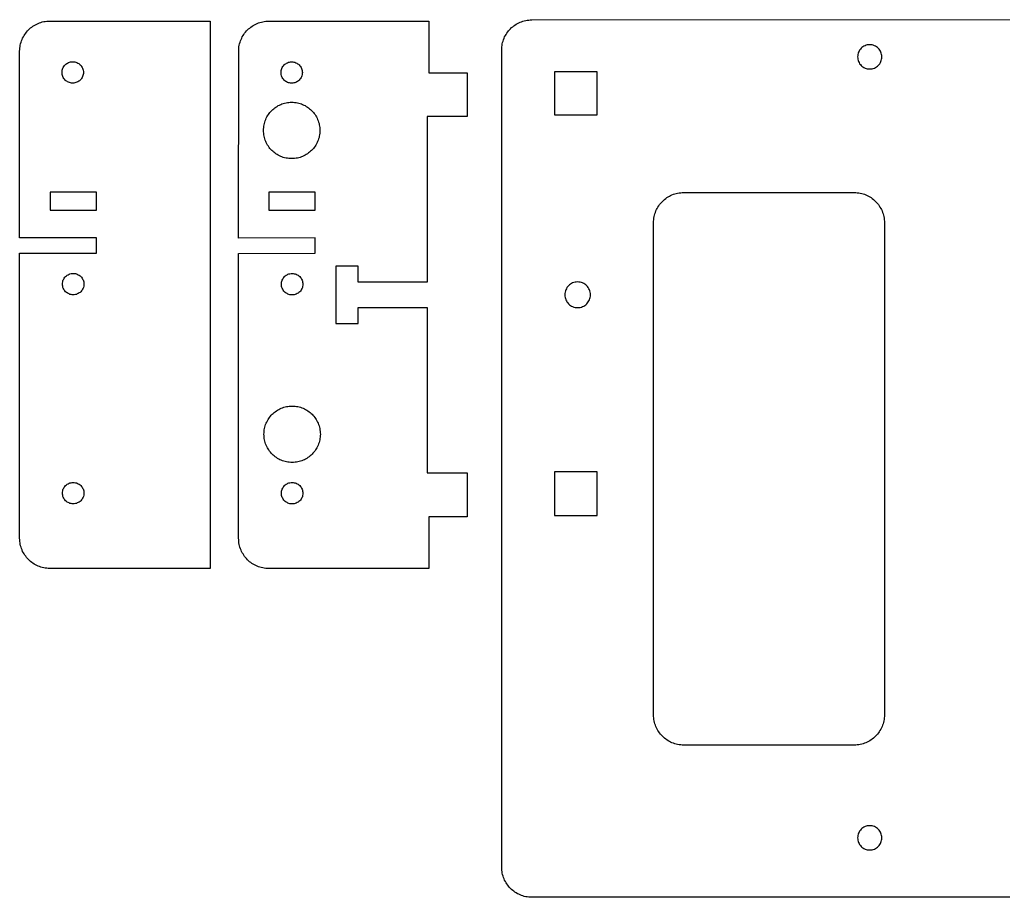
# Model space of a CAD drawing. Extents: x 83 to 577, y 5 to 678.
# Drawn here: x 161.6 to 300.6, y 554.5 to 678.5 of the extents above; entities that cross this region are included whole.
import ezdxf

# ---------------------------------------------------------------- set-up
doc = ezdxf.new("R2010")
doc.units = 0
doc.layers.add('LAYER_1', color=18, linetype='CONTINUOUS')

msp = doc.modelspace()

# ---------------------------------------------------------------- linework, layer by layer
at = {"layer": 'LAYER_1'}
for points in [[(161.58, 605.21), (161.58, 645.49), (172.42, 645.5), (172.42, 647.67), (161.58, 647.66), (161.58, 674.02), (161.59, 674.24), (161.6, 674.45), (161.63, 674.67), (161.67, 674.88), (161.72, 675.08), (161.77, 675.29), (161.84, 675.48), (161.92, 675.68), (162, 675.87), (162.1, 676.05), (162.2, 676.23), (162.31, 676.4), (162.43, 676.57), (162.56, 676.73), (162.69, 676.89), (162.83, 677.03), (162.98, 677.18), (163.13, 677.31), (163.3, 677.44), (163.46, 677.56), (163.64, 677.67), (163.82, 677.77), (164, 677.86), (164.19, 677.95), (164.38, 678.03), (164.58, 678.09), (164.78, 678.15), (164.99, 678.2), (165.2, 678.24), (165.41, 678.26), (165.63, 678.28), (165.85, 678.28), (188.53, 678.28), (188.53, 600.94), (165.85, 600.94), (165.63, 600.95), (165.41, 600.96), (165.2, 600.99), (164.99, 601.03), (164.78, 601.07), (164.58, 601.13), (164.38, 601.2), (164.19, 601.28), (164, 601.36), (163.82, 601.46), (163.64, 601.56), (163.46, 601.67), (163.3, 601.79), (163.13, 601.92), (162.98, 602.05), (162.83, 602.19), (162.69, 602.34), (162.56, 602.49), (162.43, 602.66), (162.31, 602.82), (162.2, 603), (162.1, 603.17), (162, 603.36), (161.92, 603.55), (161.84, 603.74), (161.77, 603.94), (161.72, 604.14), (161.67, 604.35), (161.63, 604.56), (161.6, 604.77), (161.59, 604.99)], [(192.53, 605.2), (192.53, 645.45), (203.37, 645.49), (203.37, 647.66), (192.53, 647.62), (192.54, 674.01), (192.54, 674.23), (192.56, 674.44), (192.58, 674.66), (192.62, 674.87), (192.67, 675.07), (192.73, 675.28), (192.79, 675.47), (192.87, 675.67), (192.96, 675.86), (193.05, 676.04), (193.15, 676.22), (193.26, 676.39), (193.38, 676.56), (193.51, 676.72), (193.64, 676.88), (193.79, 677.02), (193.93, 677.17), (194.09, 677.3), (194.25, 677.43), (194.42, 677.55), (194.59, 677.66), (194.77, 677.76), (194.95, 677.85), (195.14, 677.94), (195.34, 678.02), (195.53, 678.08), (195.74, 678.14), (195.94, 678.19), (196.15, 678.23), (196.37, 678.25), (196.58, 678.27), (196.8, 678.27), (219.42, 678.27), (219.42, 670.96), (224.85, 670.96), (224.85, 664.78), (219.2, 664.78), (219.2, 641.4), (209.43, 641.4), (209.43, 643.64), (206.27, 643.64), (206.27, 635.57), (209.43, 635.57), (209.43, 637.81), (219.2, 637.81), (219.2, 614.43), (224.85, 614.43), (224.85, 608.24), (219.42, 608.24), (219.42, 600.93), (196.8, 600.93), (196.58, 600.93), (196.36, 600.95), (196.15, 600.98), (195.94, 601.02), (195.73, 601.06), (195.53, 601.12), (195.33, 601.19), (195.14, 601.26), (194.95, 601.35), (194.76, 601.44), (194.59, 601.55), (194.41, 601.66), (194.24, 601.78), (194.08, 601.9), (193.93, 602.04), (193.78, 602.18), (193.64, 602.33), (193.51, 602.48), (193.38, 602.64), (193.26, 602.81), (193.15, 602.99), (193.05, 603.16), (192.95, 603.35), (192.87, 603.54), (192.79, 603.73), (192.72, 603.93), (192.66, 604.13), (192.62, 604.34), (192.58, 604.55), (192.55, 604.76), (192.54, 604.98)], [(283.45, 673.22), (283.44, 673.4), (283.41, 673.57), (283.37, 673.73), (283.31, 673.89), (283.24, 674.04), (283.15, 674.18), (283.06, 674.31), (282.94, 674.43), (282.82, 674.54), (282.69, 674.64), (282.55, 674.73), (282.4, 674.8), (282.24, 674.86), (282.08, 674.9), (281.91, 674.93), (281.73, 674.94), (281.56, 674.93), (281.39, 674.9), (281.22, 674.86), (281.07, 674.8), (280.92, 674.73), (280.77, 674.64), (280.64, 674.54), (280.52, 674.43), (280.41, 674.31), (280.31, 674.18), (280.23, 674.04), (280.15, 673.89), (280.1, 673.73), (280.05, 673.57), (280.03, 673.4), (280.02, 673.22), (280.03, 673.05), (280.05, 672.88), (280.1, 672.71), (280.15, 672.56), (280.23, 672.41), (280.31, 672.26), (280.41, 672.13), (280.52, 672.01), (280.64, 671.9), (280.77, 671.8), (280.92, 671.72), (281.07, 671.64), (281.22, 671.59), (281.39, 671.54), (281.56, 671.52), (281.73, 671.51), (281.91, 671.52), (282.08, 671.54), (282.24, 671.59), (282.4, 671.64), (282.55, 671.72), (282.69, 671.8), (282.82, 671.9), (282.94, 672.01), (283.06, 672.13), (283.15, 672.26), (283.24, 672.41), (283.31, 672.56), (283.37, 672.71), (283.41, 672.88), (283.44, 673.05)], [(170.59, 671.02), (170.58, 670.87), (170.56, 670.71), (170.52, 670.57), (170.47, 670.43), (170.41, 670.3), (170.33, 670.17), (170.25, 670.06), (170.15, 669.95), (170.04, 669.85), (169.92, 669.77), (169.8, 669.69), (169.67, 669.63), (169.53, 669.58), (169.38, 669.54), (169.23, 669.51), (169.08, 669.51), (168.92, 669.51), (168.77, 669.54), (168.63, 669.58), (168.49, 669.63), (168.36, 669.69), (168.23, 669.77), (168.12, 669.85), (168.01, 669.95), (167.91, 670.06), (167.83, 670.17), (167.75, 670.3), (167.69, 670.43), (167.64, 670.57), (167.6, 670.71), (167.58, 670.87), (167.57, 671.02), (167.58, 671.17), (167.6, 671.32), (167.64, 671.47), (167.69, 671.61), (167.75, 671.74), (167.83, 671.86), (167.91, 671.98), (168.01, 672.09), (168.12, 672.19), (168.23, 672.27), (168.36, 672.35), (168.49, 672.41), (168.63, 672.46), (168.77, 672.5), (168.92, 672.52), (169.08, 672.53), (169.23, 672.52), (169.38, 672.5), (169.53, 672.46), (169.67, 672.41), (169.8, 672.35), (169.92, 672.27), (170.04, 672.19), (170.15, 672.09), (170.25, 671.98), (170.33, 671.86), (170.41, 671.74), (170.47, 671.61), (170.52, 671.47), (170.56, 671.32), (170.58, 671.17)], [(201.54, 671.01), (201.53, 670.86), (201.51, 670.71), (201.47, 670.56), (201.42, 670.42), (201.36, 670.29), (201.28, 670.16), (201.2, 670.05), (201.1, 669.94), (200.99, 669.84), (200.87, 669.76), (200.75, 669.68), (200.62, 669.62), (200.48, 669.57), (200.33, 669.53), (200.18, 669.51), (200.03, 669.5), (199.87, 669.51), (199.72, 669.53), (199.58, 669.57), (199.44, 669.62), (199.31, 669.68), (199.18, 669.76), (199.07, 669.84), (198.96, 669.94), (198.86, 670.05), (198.77, 670.16), (198.7, 670.29), (198.63, 670.42), (198.58, 670.56), (198.55, 670.71), (198.52, 670.86), (198.52, 671.01), (198.52, 671.16), (198.55, 671.31), (198.58, 671.46), (198.63, 671.6), (198.7, 671.73), (198.77, 671.85), (198.86, 671.97), (198.96, 672.08), (199.07, 672.18), (199.18, 672.26), (199.31, 672.34), (199.44, 672.4), (199.58, 672.45), (199.72, 672.49), (199.87, 672.51), (200.03, 672.52), (200.18, 672.51), (200.33, 672.49), (200.48, 672.45), (200.62, 672.4), (200.75, 672.34), (200.87, 672.26), (200.99, 672.18), (201.1, 672.08), (201.2, 671.97), (201.28, 671.85), (201.36, 671.73), (201.42, 671.6), (201.47, 671.46), (201.51, 671.31), (201.53, 671.16)], [(243.22, 671.09), (237.17, 671.09), (237.17, 665.03), (243.22, 665.03)], [(204.01, 662.83), (204.01, 662.62), (203.99, 662.42), (203.97, 662.22), (203.93, 662.03), (203.89, 661.83), (203.83, 661.64), (203.77, 661.46), (203.7, 661.28), (203.62, 661.1), (203.53, 660.93), (203.43, 660.76), (203.33, 660.6), (203.22, 660.44), (203.1, 660.29), (202.98, 660.15), (202.84, 660.01), (202.71, 659.88), (202.56, 659.75), (202.41, 659.64), (202.26, 659.53), (202.09, 659.42), (201.93, 659.33), (201.76, 659.24), (201.58, 659.16), (201.4, 659.09), (201.21, 659.02), (201.02, 658.97), (200.83, 658.93), (200.64, 658.89), (200.44, 658.87), (200.23, 658.85), (200.03, 658.85), (199.82, 658.85), (199.62, 658.87), (199.42, 658.89), (199.23, 658.93), (199.03, 658.97), (198.84, 659.02), (198.66, 659.09), (198.48, 659.16), (198.3, 659.24), (198.13, 659.33), (197.96, 659.42), (197.8, 659.53), (197.65, 659.64), (197.5, 659.75), (197.35, 659.88), (197.21, 660.01), (197.08, 660.15), (196.96, 660.29), (196.84, 660.44), (196.73, 660.6), (196.62, 660.76), (196.53, 660.93), (196.44, 661.1), (196.36, 661.28), (196.29, 661.46), (196.22, 661.64), (196.17, 661.83), (196.13, 662.03), (196.09, 662.22), (196.07, 662.42), (196.05, 662.62), (196.05, 662.83), (196.05, 663.03), (196.07, 663.24), (196.09, 663.43), (196.13, 663.63), (196.17, 663.82), (196.22, 664.01), (196.29, 664.2), (196.36, 664.38), (196.44, 664.56), (196.53, 664.73), (196.62, 664.89), (196.73, 665.06), (196.84, 665.21), (196.96, 665.36), (197.08, 665.51), (197.21, 665.64), (197.35, 665.78), (197.5, 665.9), (197.65, 666.02), (197.8, 666.13), (197.96, 666.23), (198.13, 666.33), (198.3, 666.42), (198.48, 666.5), (198.66, 666.57), (198.84, 666.63), (199.03, 666.69), (199.23, 666.73), (199.42, 666.77), (199.62, 666.79), (199.82, 666.81), (200.03, 666.81), (200.23, 666.81), (200.44, 666.79), (200.64, 666.77), (200.83, 666.73), (201.02, 666.69), (201.21, 666.63), (201.4, 666.57), (201.58, 666.5), (201.76, 666.42), (201.93, 666.33), (202.09, 666.23), (202.26, 666.13), (202.41, 666.02), (202.56, 665.9), (202.71, 665.78), (202.84, 665.64), (202.98, 665.51), (203.1, 665.36), (203.22, 665.21), (203.33, 665.06), (203.43, 664.89), (203.53, 664.73), (203.62, 664.56), (203.7, 664.38), (203.77, 664.2), (203.83, 664.01), (203.89, 663.82), (203.93, 663.63), (203.97, 663.43), (203.99, 663.24), (204.01, 663.03)], [(172.42, 654.1), (165.87, 654.1), (165.87, 651.58), (172.42, 651.58)], [(203.37, 654.09), (196.82, 654.09), (196.82, 651.57), (203.37, 651.57)], [(251.18, 580.25), (251.18, 649.79), (251.18, 650.01), (251.2, 650.22), (251.23, 650.44), (251.26, 650.65), (251.31, 650.85), (251.37, 651.06), (251.44, 651.25), (251.51, 651.45), (251.6, 651.64), (251.69, 651.82), (251.79, 652), (251.91, 652.17), (252.02, 652.34), (252.15, 652.5), (252.29, 652.66), (252.43, 652.8), (252.58, 652.95), (252.73, 653.08), (252.89, 653.21), (253.06, 653.33), (253.23, 653.44), (253.41, 653.54), (253.59, 653.63), (253.78, 653.72), (253.98, 653.8), (254.18, 653.86), (254.38, 653.92), (254.58, 653.97), (254.8, 654.01), (255.01, 654.03), (255.23, 654.05), (255.45, 654.05), (279.53, 654.05), (279.75, 654.05), (279.97, 654.03), (280.18, 654.01), (280.39, 653.97), (280.6, 653.92), (280.8, 653.86), (281, 653.8), (281.2, 653.72), (281.38, 653.63), (281.57, 653.54), (281.75, 653.44), (281.92, 653.33), (282.09, 653.21), (282.25, 653.08), (282.4, 652.95), (282.55, 652.8), (282.69, 652.66), (282.83, 652.5), (282.95, 652.34), (283.07, 652.17), (283.18, 652), (283.29, 651.82), (283.38, 651.64), (283.47, 651.45), (283.54, 651.25), (283.61, 651.06), (283.67, 650.85), (283.72, 650.65), (283.75, 650.44), (283.78, 650.22), (283.8, 650.01), (283.8, 649.79), (283.8, 580.25), (283.8, 580.03), (283.78, 579.82), (283.75, 579.6), (283.72, 579.39), (283.67, 579.19), (283.61, 578.98), (283.54, 578.79), (283.47, 578.59), (283.38, 578.4), (283.29, 578.22), (283.18, 578.04), (283.07, 577.87), (282.95, 577.7), (282.83, 577.54), (282.69, 577.38), (282.55, 577.24), (282.4, 577.09), (282.25, 576.96), (282.09, 576.83), (281.92, 576.71), (281.75, 576.6), (281.57, 576.5), (281.38, 576.41), (281.2, 576.32), (281, 576.24), (280.8, 576.18), (280.6, 576.12), (280.39, 576.07), (280.18, 576.04), (279.97, 576.01), (279.75, 575.99), (279.53, 575.99), (255.45, 575.99), (255.23, 575.99), (255.01, 576.01), (254.8, 576.04), (254.58, 576.07), (254.38, 576.12), (254.18, 576.18), (253.98, 576.24), (253.78, 576.32), (253.59, 576.41), (253.41, 576.5), (253.23, 576.6), (253.06, 576.71), (252.89, 576.83), (252.73, 576.96), (252.58, 577.09), (252.43, 577.24), (252.29, 577.38), (252.15, 577.54), (252.02, 577.7), (251.91, 577.87), (251.79, 578.04), (251.69, 578.22), (251.6, 578.4), (251.51, 578.59), (251.44, 578.79), (251.37, 578.98), (251.31, 579.19), (251.26, 579.39), (251.23, 579.6), (251.2, 579.82), (251.18, 580.03)], [(170.66, 641.11), (170.65, 640.96), (170.63, 640.81), (170.59, 640.66), (170.54, 640.53), (170.47, 640.39), (170.4, 640.27), (170.31, 640.15), (170.21, 640.04), (170.11, 639.95), (169.99, 639.86), (169.87, 639.78), (169.73, 639.72), (169.59, 639.67), (169.45, 639.63), (169.3, 639.61), (169.14, 639.6), (168.99, 639.61), (168.84, 639.63), (168.69, 639.67), (168.56, 639.72), (168.42, 639.78), (168.3, 639.86), (168.18, 639.95), (168.07, 640.04), (167.98, 640.15), (167.89, 640.27), (167.81, 640.39), (167.75, 640.53), (167.7, 640.66), (167.66, 640.81), (167.64, 640.96), (167.63, 641.11), (167.64, 641.27), (167.66, 641.42), (167.7, 641.56), (167.75, 641.7), (167.81, 641.83), (167.89, 641.96), (167.98, 642.08), (168.07, 642.18), (168.18, 642.28), (168.3, 642.37), (168.42, 642.44), (168.56, 642.51), (168.69, 642.56), (168.84, 642.6), (168.99, 642.62), (169.14, 642.63), (169.3, 642.62), (169.45, 642.6), (169.59, 642.56), (169.73, 642.51), (169.87, 642.44), (169.99, 642.37), (170.11, 642.28), (170.21, 642.18), (170.31, 642.08), (170.4, 641.96), (170.47, 641.83), (170.54, 641.7), (170.59, 641.56), (170.63, 641.42), (170.65, 641.27)], [(201.61, 641.1), (201.6, 640.95), (201.58, 640.8), (201.54, 640.65), (201.49, 640.52), (201.42, 640.38), (201.35, 640.26), (201.26, 640.14), (201.16, 640.03), (201.06, 639.94), (200.94, 639.85), (200.81, 639.77), (200.68, 639.71), (200.54, 639.66), (200.4, 639.62), (200.25, 639.6), (200.09, 639.59), (199.94, 639.6), (199.79, 639.62), (199.64, 639.66), (199.5, 639.71), (199.37, 639.77), (199.25, 639.85), (199.13, 639.94), (199.02, 640.03), (198.93, 640.14), (198.84, 640.26), (198.76, 640.38), (198.7, 640.52), (198.65, 640.65), (198.61, 640.8), (198.59, 640.95), (198.58, 641.1), (198.59, 641.26), (198.61, 641.41), (198.65, 641.55), (198.7, 641.69), (198.76, 641.82), (198.84, 641.95), (198.93, 642.07), (199.02, 642.17), (199.13, 642.27), (199.25, 642.36), (199.37, 642.43), (199.5, 642.5), (199.64, 642.55), (199.79, 642.59), (199.94, 642.61), (200.09, 642.62), (200.25, 642.61), (200.4, 642.59), (200.54, 642.55), (200.68, 642.5), (200.81, 642.43), (200.94, 642.36), (201.06, 642.27), (201.16, 642.17), (201.26, 642.07), (201.35, 641.95), (201.42, 641.82), (201.49, 641.69), (201.54, 641.55), (201.58, 641.41), (201.6, 641.26)], [(242.26, 639.61), (242.25, 639.79), (242.22, 639.97), (242.18, 640.15), (242.12, 640.31), (242.04, 640.47), (241.95, 640.62), (241.84, 640.76), (241.73, 640.89), (241.6, 641.01), (241.46, 641.11), (241.31, 641.2), (241.15, 641.28), (240.98, 641.34), (240.81, 641.38), (240.63, 641.41), (240.44, 641.42), (240.26, 641.41), (240.08, 641.38), (239.9, 641.34), (239.74, 641.28), (239.58, 641.2), (239.43, 641.11), (239.29, 641.01), (239.16, 640.89), (239.04, 640.76), (238.94, 640.62), (238.85, 640.47), (238.77, 640.31), (238.71, 640.15), (238.67, 639.97), (238.64, 639.79), (238.63, 639.61), (238.64, 639.42), (238.67, 639.24), (238.71, 639.07), (238.77, 638.9), (238.85, 638.74), (238.94, 638.59), (239.04, 638.45), (239.16, 638.32), (239.29, 638.21), (239.43, 638.1), (239.58, 638.01), (239.74, 637.93), (239.9, 637.87), (240.08, 637.83), (240.26, 637.8), (240.44, 637.79), (240.63, 637.8), (240.81, 637.83), (240.98, 637.87), (241.15, 637.93), (241.31, 638.01), (241.46, 638.1), (241.6, 638.21), (241.73, 638.32), (241.84, 638.45), (241.95, 638.59), (242.04, 638.74), (242.12, 638.9), (242.18, 639.07), (242.22, 639.24), (242.25, 639.42)], [(204.08, 619.9), (204.07, 619.7), (204.06, 619.5), (204.03, 619.3), (204, 619.1), (203.95, 618.91), (203.9, 618.72), (203.84, 618.53), (203.76, 618.35), (203.68, 618.18), (203.6, 618), (203.5, 617.84), (203.4, 617.68), (203.29, 617.52), (203.17, 617.37), (203.04, 617.23), (202.91, 617.09), (202.77, 616.95), (202.63, 616.83), (202.48, 616.71), (202.32, 616.6), (202.16, 616.5), (201.99, 616.4), (201.82, 616.31), (201.64, 616.23), (201.46, 616.16), (201.28, 616.1), (201.09, 616.05), (200.9, 616), (200.7, 615.97), (200.5, 615.94), (200.3, 615.93), (200.09, 615.92), (199.89, 615.93), (199.69, 615.94), (199.49, 615.97), (199.29, 616), (199.1, 616.05), (198.91, 616.1), (198.72, 616.16), (198.54, 616.23), (198.37, 616.31), (198.19, 616.4), (198.03, 616.5), (197.87, 616.6), (197.71, 616.71), (197.56, 616.83), (197.42, 616.95), (197.28, 617.09), (197.15, 617.23), (197.02, 617.37), (196.9, 617.52), (196.79, 617.68), (196.69, 617.84), (196.59, 618), (196.5, 618.18), (196.42, 618.35), (196.35, 618.53), (196.29, 618.72), (196.24, 618.91), (196.19, 619.1), (196.16, 619.3), (196.13, 619.5), (196.12, 619.7), (196.11, 619.9), (196.12, 620.11), (196.13, 620.31), (196.16, 620.51), (196.19, 620.71), (196.24, 620.9), (196.29, 621.09), (196.35, 621.27), (196.42, 621.45), (196.5, 621.63), (196.59, 621.8), (196.69, 621.97), (196.79, 622.13), (196.9, 622.29), (197.02, 622.44), (197.15, 622.58), (197.28, 622.72), (197.42, 622.85), (197.56, 622.98), (197.71, 623.09), (197.87, 623.21), (198.03, 623.31), (198.19, 623.41), (198.37, 623.49), (198.54, 623.57), (198.72, 623.64), (198.91, 623.71), (199.1, 623.76), (199.29, 623.81), (199.49, 623.84), (199.69, 623.87), (199.89, 623.88), (200.09, 623.89), (200.3, 623.88), (200.5, 623.87), (200.7, 623.84), (200.9, 623.81), (201.09, 623.76), (201.28, 623.71), (201.46, 623.64), (201.64, 623.57), (201.82, 623.49), (201.99, 623.41), (202.16, 623.31), (202.32, 623.21), (202.48, 623.09), (202.63, 622.98), (202.77, 622.85), (202.91, 622.72), (203.04, 622.58), (203.17, 622.44), (203.29, 622.29), (203.4, 622.13), (203.5, 621.97), (203.6, 621.8), (203.68, 621.63), (203.76, 621.45), (203.84, 621.27), (203.9, 621.09), (203.95, 620.9), (204, 620.71), (204.03, 620.51), (204.06, 620.31), (204.07, 620.11)], [(243.22, 614.61), (237.17, 614.61), (237.17, 608.42), (243.22, 608.42)], [(170.66, 611.58), (170.65, 611.43), (170.63, 611.28), (170.59, 611.13), (170.54, 610.99), (170.47, 610.86), (170.4, 610.74), (170.31, 610.62), (170.21, 610.51), (170.11, 610.42), (169.99, 610.33), (169.87, 610.25), (169.73, 610.19), (169.59, 610.14), (169.45, 610.1), (169.3, 610.08), (169.14, 610.07), (168.99, 610.08), (168.84, 610.1), (168.69, 610.14), (168.56, 610.19), (168.42, 610.25), (168.3, 610.33), (168.18, 610.42), (168.07, 610.51), (167.98, 610.62), (167.89, 610.74), (167.81, 610.86), (167.75, 610.99), (167.7, 611.13), (167.66, 611.28), (167.64, 611.43), (167.63, 611.58), (167.64, 611.74), (167.66, 611.89), (167.7, 612.03), (167.75, 612.17), (167.81, 612.3), (167.89, 612.43), (167.98, 612.54), (168.07, 612.65), (168.18, 612.75), (168.3, 612.84), (168.42, 612.91), (168.56, 612.98), (168.69, 613.03), (168.84, 613.06), (168.99, 613.09), (169.14, 613.1), (169.3, 613.09), (169.45, 613.06), (169.59, 613.03), (169.73, 612.98), (169.87, 612.91), (169.99, 612.84), (170.11, 612.75), (170.21, 612.65), (170.31, 612.54), (170.4, 612.43), (170.47, 612.3), (170.54, 612.17), (170.59, 612.03), (170.63, 611.89), (170.65, 611.74)], [(201.61, 611.57), (201.6, 611.42), (201.58, 611.27), (201.54, 611.12), (201.49, 610.98), (201.42, 610.85), (201.35, 610.73), (201.26, 610.61), (201.16, 610.5), (201.06, 610.4), (200.94, 610.32), (200.81, 610.24), (200.68, 610.18), (200.54, 610.13), (200.4, 610.09), (200.25, 610.07), (200.09, 610.06), (199.94, 610.07), (199.79, 610.09), (199.64, 610.13), (199.5, 610.18), (199.37, 610.24), (199.25, 610.32), (199.13, 610.4), (199.02, 610.5), (198.93, 610.61), (198.84, 610.73), (198.76, 610.85), (198.7, 610.98), (198.65, 611.12), (198.61, 611.27), (198.59, 611.42), (198.58, 611.57), (198.59, 611.73), (198.61, 611.88), (198.65, 612.02), (198.7, 612.16), (198.76, 612.29), (198.84, 612.42), (198.93, 612.53), (199.02, 612.64), (199.13, 612.74), (199.25, 612.83), (199.37, 612.9), (199.5, 612.97), (199.64, 613.02), (199.79, 613.05), (199.94, 613.08), (200.09, 613.08), (200.25, 613.08), (200.4, 613.05), (200.54, 613.02), (200.68, 612.97), (200.81, 612.9), (200.94, 612.83), (201.06, 612.74), (201.16, 612.64), (201.26, 612.53), (201.35, 612.42), (201.42, 612.29), (201.49, 612.16), (201.54, 612.02), (201.58, 611.88), (201.6, 611.73)], [(283.45, 562.88), (283.44, 563.06), (283.41, 563.23), (283.37, 563.39), (283.31, 563.55), (283.24, 563.7), (283.15, 563.84), (283.06, 563.97), (282.94, 564.09), (282.82, 564.2), (282.69, 564.3), (282.55, 564.39), (282.4, 564.46), (282.24, 564.52), (282.08, 564.56), (281.91, 564.59), (281.73, 564.59), (281.56, 564.59), (281.39, 564.56), (281.22, 564.52), (281.07, 564.46), (280.92, 564.39), (280.77, 564.3), (280.64, 564.2), (280.52, 564.09), (280.41, 563.97), (280.31, 563.84), (280.23, 563.7), (280.15, 563.55), (280.1, 563.39), (280.05, 563.23), (280.03, 563.06), (280.02, 562.88), (280.03, 562.71), (280.05, 562.54), (280.1, 562.37), (280.15, 562.21), (280.23, 562.06), (280.31, 561.92), (280.41, 561.79), (280.52, 561.67), (280.64, 561.56), (280.77, 561.46), (280.92, 561.37), (281.07, 561.3), (281.22, 561.24), (281.39, 561.2), (281.56, 561.18), (281.73, 561.17), (281.91, 561.18), (282.08, 561.2), (282.24, 561.24), (282.4, 561.3), (282.55, 561.37), (282.69, 561.46), (282.82, 561.56), (282.94, 561.67), (283.06, 561.79), (283.15, 561.92), (283.24, 562.06), (283.31, 562.21), (283.37, 562.37), (283.41, 562.54), (283.44, 562.71)]]:
    msp.add_lwpolyline(points, close=True, dxfattribs=at)
msp.add_lwpolyline([(482.24, 554.5), (233.98, 554.48), (233.76, 554.48), (233.54, 554.5), (233.33, 554.53), (233.12, 554.56), (232.91, 554.61), (232.71, 554.67), (232.51, 554.74), (232.32, 554.81), (232.13, 554.9), (231.95, 554.99), (231.77, 555.1), (231.59, 555.21), (231.43, 555.33), (231.27, 555.45), (231.11, 555.59), (230.96, 555.73), (230.82, 555.88), (230.69, 556.03), (230.56, 556.19), (230.44, 556.36), (230.33, 556.53), (230.23, 556.71), (230.13, 556.9), (230.05, 557.08), (229.97, 557.28), (229.9, 557.48), (229.85, 557.68), (229.8, 557.89), (229.76, 558.1), (229.73, 558.31), (229.72, 558.53), (229.71, 558.75), (229.71, 674.19), (229.72, 674.41), (229.73, 674.62), (229.76, 674.84), (229.8, 675.05), (229.85, 675.25), (229.9, 675.45), (229.97, 675.65), (230.05, 675.85), (230.13, 676.04), (230.23, 676.22), (230.33, 676.4), (230.44, 676.57), (230.56, 676.74), (230.69, 676.9), (230.82, 677.06), (230.96, 677.2), (231.11, 677.35), (231.27, 677.48), (231.43, 677.61), (231.59, 677.72), (231.77, 677.84), (231.95, 677.94), (232.13, 678.03), (232.32, 678.12), (232.51, 678.19), (232.71, 678.26), (232.91, 678.32), (233.12, 678.37), (233.33, 678.4), (233.54, 678.43), (233.76, 678.45), (233.98, 678.45), (482.24, 678.48)], dxfattribs=at)

doc.saveas('drawing.dxf')
